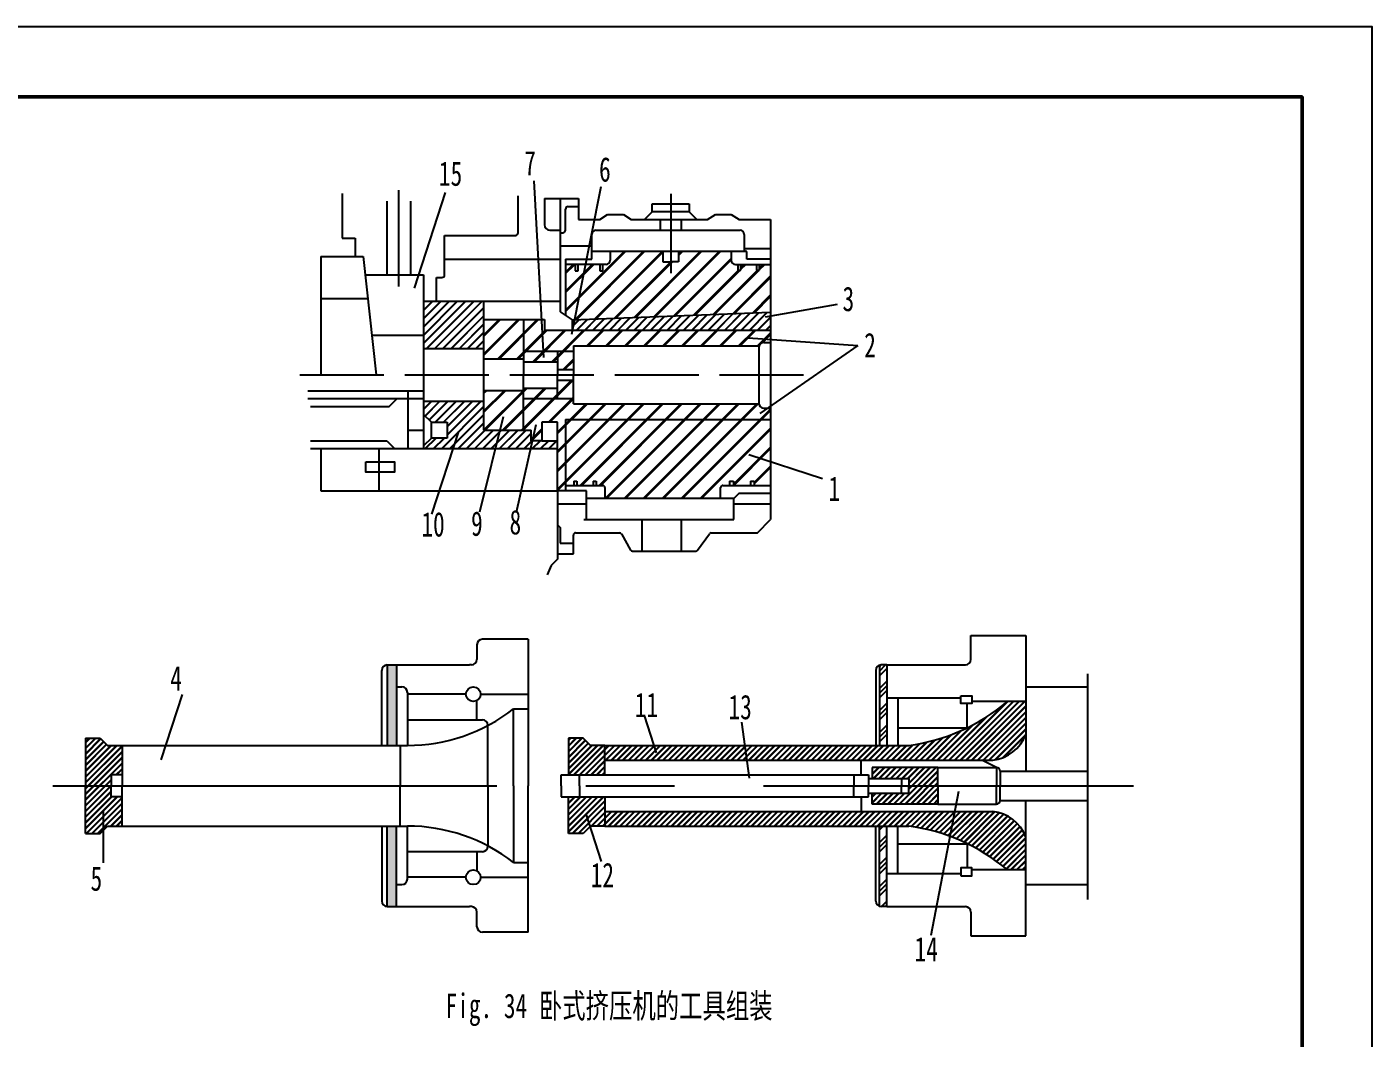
# Model space of a CAD drawing. Header units: millimetres. Extents: x 0 to 1320, y -350 to 297.
# Drawn here: x 1127.7 to 1320, y -197.4 to -53 of the extents above; entities that cross this region are included whole.
import ezdxf

# ---------------------------------------------------------------- set-up
doc = ezdxf.new("R2010")
doc.units = ezdxf.units.MM
doc.linetypes.add('ACAD_ISO02W100', pattern=[15, 12, -3])
doc.linetypes.add('CENTERX2', pattern=[101.6, 63.5, -12.7, 12.7, -12.7])
doc.layers.add('f34', color=255, linetype='Continuous')
doc.styles.add('Annotative', font='simfang.ttf', dxfattribs={"width": 0.7})
doc.styles.add('fig', font='simfang.ttf', dxfattribs={"width": 0.7, "height": 3.5})
pattern_1 = [(45, (1091.2878, -170.54136), (-0.4089252, 0.4089252), []), (45, (1091.36193, -170.54136), (-0.4089252, 0.4089252), [])]
pattern_2 = [(45, (1099.9605, -152.0422), (-0.5882645, 0.5882645), []), (45, (1100.0031, -152.0422), (-0.5882645, 0.5882645), [])]

msp = doc.modelspace()

# ---------------------------------------------------------------- hatches: boundary and pattern name
h = msp.add_hatch()
h.set_pattern_fill('JIS_RC_18', color=0, scale=0.106658)
h.set_pattern_definition([(45, (1099.9605, -152.0422), (-1.357534, 1.357534), []), (45, (1100.0671, -152.0422), (-1.357534, 1.357534), []), (45, (1100.1738, -152.0422), (-1.357534, 1.357534), [])])
h.paths.add_polyline_path([(1234.019, -86.921), (1232.43, -86.921), (1232.43, -87.727), (1232.003, -87.727), (1232.003, -86.921), (1229.763, -86.921), (1229.763, -87.727), (1229.337, -87.727), (1229.337, -86.921), (1228.977, -86.921, -0.4142136), (1228.38, -86.324), (1228.38, -85.041), (1220.863, -85.041), (1220.863, -86.545), (1219.735, -86.545), (1218.607, -86.545), (1218.607, -85.041), (1211.089, -85.041), (1211.089, -86.324, -0.4142136), (1210.493, -86.921), (1210.031, -86.921), (1210.031, -87.834), (1209.605, -87.834), (1209.605, -86.921), (1206.512, -86.921), (1206.512, -87.834), (1206.085, -87.834), (1206.085, -86.921), (1204.699, -86.921), (1204.699, -94.208), (1205.639, -94.859), (1234.019, -93.737)])
h.paths.add_polyline_path([(1234.019, -96.318), (1201.692, -96.318), (1201.692, -94.814), (1198.685, -94.814), (1198.685, -99.325), (1205.827, -99.325), (1205.827, -98.573), (1232.365, -98.573, -0.3186317), (1233.07, -98.073), (1234.019, -98.073)])
h.paths.add_polyline_path([(1198.685, -94.814), (1193.047, -94.814), (1193.047, -100.453), (1198.685, -100.453)])
h.paths.add_polyline_path([(1205.827, -99.325), (1203.572, -99.325), (1203.572, -101.956), (1205.827, -101.956)])
h.paths.add_polyline_path([(1203.572, -99.325), (1198.685, -99.325), (1198.685, -100.453), (1198.685, -100.828), (1203.572, -100.828)])
h.paths.add_polyline_path([(1203.572, -104.587), (1198.685, -104.587), (1198.685, -106.091), (1203.572, -106.091)])
h.paths.add_polyline_path([(1205.827, -103.46), (1203.572, -103.46), (1203.572, -106.091), (1205.827, -106.091)])
h.paths.add_polyline_path([(1198.685, -104.963), (1193.047, -104.963), (1193.047, -110.602), (1198.685, -110.602)])
h.paths.add_polyline_path([(1234.019, -107.459), (1233.07, -107.459, -0.363825), (1232.334, -106.843), (1205.827, -106.843), (1205.827, -106.091), (1203.572, -106.091), (1198.685, -106.091), (1198.685, -110.602), (1199.813, -110.602), (1199.813, -112.105), (1201.316, -112.105), (1201.316, -109.474), (1203.572, -109.474), (1203.572, -119.247), (1204.699, -119.247), (1204.699, -109.098), (1234.019, -109.098)])
h.paths.add_polyline_path([(1234.019, -109.098), (1204.699, -109.098), (1204.699, -118.495), (1205.872, -118.495), (1205.872, -117.912), (1206.298, -117.912), (1206.298, -118.495), (1208.645, -118.495), (1208.645, -117.912), (1209.072, -117.912), (1209.072, -118.495), (1210.018, -118.495, -0.4142136), (1210.338, -118.815), (1210.338, -120.375), (1226.877, -120.375), (1226.877, -118.815, -0.4142136), (1227.197, -118.495), (1228.163, -118.495), (1228.163, -117.912), (1228.697, -117.912), (1228.697, -118.495), (1231.15, -118.495), (1231.15, -117.912), (1231.683, -117.912), (1231.683, -118.495), (1234.019, -118.495)])
h = msp.add_hatch()
h.set_pattern_fill('JIS_LC_8', color=0, scale=0.106658)
h.set_pattern_definition(pattern_2)
h.paths.add_polyline_path([(1193.047, -92.183), (1184.401, -92.183), (1184.401, -98.949), (1193.047, -98.949)])
h.paths.add_polyline_path([(1187.784, -111.729), (1185.529, -111.729), (1184.401, -112.857), (1184.401, -113.233), (1203.572, -113.233), (1203.572, -112.105), (1201.316, -112.105), (1199.813, -112.105), (1199.813, -110.602), (1198.685, -110.602), (1193.047, -110.602), (1193.047, -106.467), (1184.401, -106.467), (1184.401, -108.346), (1185.529, -109.474), (1187.784, -109.474)])
h = msp.add_hatch()
h.set_pattern_fill('JIS_LC_8', color=0, scale=0.106658)
h.set_pattern_definition(pattern_2)
h.paths.add_polyline_path([(1205.639, -94.859), (1205.639, -96.318), (1234.019, -96.318), (1234.019, -93.737)])
h = msp.add_hatch(color=0)
h.dxf.hatch_style = 1
h.paths.add_polyline_path([(1180.528, -144.14), (1179.221, -144.14), (1179.221, -155.647), (1180.528, -155.647)])
h.paths.add_polyline_path([(1179.221, -178.661), (1180.528, -178.661), (1180.528, -167.154), (1179.221, -167.154)])
h = msp.add_hatch()
h.set_pattern_fill('GOST_GROUND', color=0, scale=0.222279)
h.set_pattern_definition([(45, (1001.8132, -175.2194), (3.143497, 0), [4.445576]), (45, (1002.48, -175.2194), (3.143497, 0), [4.445576]), (45, (1003.1468, -175.2194), (3.143497, 0), [4.445576])])
h.paths.add_polyline_path([(1249.57, -155.647), (1250.616, -155.647), (1250.616, -144.14), (1249.832, -144.14, 0.0851642), (1249.57, -144.185)])
h.paths.add_polyline_path([(1250.616, -167.154), (1249.57, -167.154), (1249.57, -178.616, 0.0851642), (1249.832, -178.661), (1250.616, -178.661)])
h = msp.add_hatch()
h.set_pattern_fill('JIS_LC_8A', color=256, scale=0.074142)
h.set_pattern_definition(pattern_1)
h.paths.add_polyline_path([(1141.3, -155.647), (1139.208, -155.647), (1138.162, -154.601), (1136.07, -154.601), (1136.07, -161.4), (1136.07, -168.2), (1138.162, -168.2), (1139.208, -167.154), (1141.3, -167.154), (1141.3, -162.97), (1139.731, -162.97), (1139.731, -161.4), (1139.731, -159.831), (1141.3, -159.831)])
h.paths.add_polyline_path([(1210.342, -155.647), (1208.25, -155.647), (1207.204, -154.601), (1205.111, -154.601), (1205.111, -159.831), (1210.342, -159.831)])
h.paths.add_polyline_path([(1210.342, -162.97), (1205.111, -162.97), (1205.111, -168.2), (1207.204, -168.2), (1208.25, -167.154), (1210.342, -167.154)])
h.paths.add_polyline_path([(1270.492, -154.078), (1270.492, -149.37), (1267.877, -149.37, -0.1427452), (1253.755, -155.647), (1210.342, -155.647), (1210.342, -157.739), (1265.785, -157.739, 0.282357)])
h.paths.add_polyline_path([(1265.785, -165.062), (1210.342, -165.062), (1210.342, -167.154), (1253.755, -167.154, -0.1427452), (1267.877, -173.43), (1270.492, -173.43), (1270.492, -168.723, 0.282357)])
h = msp.add_hatch()
h.set_pattern_fill('JIS_LC_8A', color=256, scale=0.074142)
h.set_pattern_definition(pattern_1)
h.paths.add_polyline_path([(1257.939, -161.4), (1257.939, -158.785), (1248.524, -158.785), (1248.524, -160.354), (1253.755, -160.354), (1253.755, -161.4), (1253.755, -162.447), (1248.524, -162.447), (1248.524, -164.016), (1257.939, -164.016)])

# ---------------------------------------------------------------- linework, layer by layer
for p, q in [((1172.749, -76.772), (1172.749, -83.162)), ((1179.139, -77.899), (1179.139, -88.424)), ((1182.522, -77.899), (1182.522, -88.424)), ((1197.933, -82.41), (1197.933, -77.147)), ((1201.692, -77.523), (1203.948, -77.523)), ((1201.692, -77.523), (1201.692, -81.282)), ((1203.948, -77.523), (1203.948, -93.687)), ((1203.948, -77.523), (1206.579, -77.523)), ((1205.097, -78.651), (1206.579, -78.651)), ((1206.579, -77.523), (1206.579, -80.53)), ((1217.104, -78.275), (1222.366, -78.275)), ((1217.104, -79.403), (1217.104, -78.275)), ((1222.366, -78.275), (1222.366, -79.403)), ((1204.699, -82.012), (1204.699, -79.049)), ((1206.579, -80.53), (1209.586, -80.53)), ((1209.586, -80.53), (1210.714, -79.779)), ((1210.714, -79.779), (1212.969, -79.779)), ((1212.969, -79.779), (1214.097, -80.53)), ((1214.097, -80.53), (1224.997, -80.53)), ((1217.104, -79.403), (1215.976, -80.53)), ((1222.366, -79.403), (1217.104, -79.403)), ((1218.231, -80.53), (1218.231, -82.034)), ((1221.238, -80.53), (1221.238, -82.034)), ((1222.366, -79.403), (1223.494, -80.53)), ((1224.997, -80.53), (1226.125, -79.779)), ((1226.125, -79.779), (1228.38, -79.779)), ((1228.38, -79.779), (1229.508, -80.53)), ((1229.508, -80.53), (1234.019, -80.53)), ((1234.019, -80.53), (1234.019, -123.382)), ((1202.444, -82.034), (1203.948, -82.034)), ((1203.948, -82.41), (1204.301, -82.41)), ((1208.458, -85.041), (1208.458, -82.631)), ((1209.055, -82.034), (1229.663, -82.034)), ((1230.26, -82.631), (1230.26, -85.041)), ((1172.749, -83.162), (1174.628, -83.162)), ((1174.628, -83.162), (1174.628, -85.793)), ((1187.408, -88.424), (1187.408, -82.786)), ((1187.408, -82.786), (1197.557, -82.786)), ((1203.948, -84.289), (1208.458, -84.289)), ((1169.742, -85.793), (1175.756, -85.793)), ((1169.742, -85.793), (1169.742, -102.708)), ((1175.756, -85.793), (1177.635, -102.708)), ((1187.408, -86.169), (1203.948, -86.169)), ((1204.699, -86.169), (1208.458, -86.169)), ((1204.699, -86.169), (1204.699, -94.208)), ((1208.458, -85.041), (1230.437, -85.041)), ((1208.458, -86.169), (1208.458, -85.041)), ((1211.089, -85.041), (1211.089, -86.324)), ((1218.607, -85.041), (1218.607, -86.545)), ((1220.863, -85.041), (1220.863, -86.545)), ((1228.38, -85.041), (1228.38, -86.324)), ((1230.26, -84.665), (1234.019, -84.665)), ((1230.636, -86.169), (1230.636, -85.24)), ((1234.019, -86.169), (1230.636, -86.169)), ((1176.048, -88.424), (1184.401, -88.424)), ((1184.401, -88.424), (1184.401, -113.233)), ((1210.493, -86.921), (1204.699, -86.921)), ((1206.085, -86.921), (1206.085, -87.834)), ((1206.085, -87.834), (1206.512, -87.834)), ((1206.512, -87.834), (1206.512, -86.921)), ((1209.605, -86.921), (1209.605, -87.834)), ((1209.605, -87.834), (1210.031, -87.834)), ((1210.031, -87.834), (1210.031, -86.921)), ((1218.607, -86.545), (1219.735, -86.545)), ((1220.863, -86.545), (1219.735, -86.545)), ((1228.977, -86.921), (1234.019, -86.921)), ((1229.337, -86.921), (1229.337, -87.727)), ((1229.337, -87.727), (1229.763, -87.727)), ((1229.763, -87.727), (1229.763, -86.921)), ((1232.003, -86.921), (1232.003, -87.727)), ((1232.003, -87.727), (1232.43, -87.727)), ((1232.43, -87.727), (1232.43, -86.921)), ((1186.281, -92.183), (1186.281, -88.8)), ((1186.281, -88.8), (1187.033, -88.8)), ((1169.742, -91.807), (1176.424, -91.807)), ((1184.401, -92.183), (1203.948, -92.183)), ((1193.047, -110.602), (1193.047, -92.183)), ((1203.948, -93.687), (1205.639, -94.859)), ((1205.639, -94.859), (1234.019, -93.737)), ((1193.047, -94.814), (1198.685, -94.814)), ((1198.685, -94.814), (1198.685, -102.708)), ((1198.685, -94.814), (1201.692, -94.814)), ((1201.692, -94.814), (1201.692, -96.318)), ((1205.639, -94.859), (1205.639, -96.318)), ((1184.401, -97.07), (1177.009, -97.07)), ((1201.692, -96.318), (1234.019, -96.318)), ((1184.401, -98.949), (1193.047, -98.949)), ((1198.685, -99.325), (1205.827, -99.325)), ((1203.572, -99.325), (1203.572, -102.708)), ((1205.827, -98.573), (1232.365, -98.573)), ((1205.827, -98.573), (1205.827, -102.708)), ((1232.323, -98.82), (1232.323, -106.713)), ((1233.07, -98.073), (1234.019, -98.073)), ((1198.685, -100.453), (1193.047, -100.453)), ((1198.685, -100.828), (1203.572, -100.828)), ((1198.685, -110.602), (1198.685, -102.708)), ((1203.572, -101.956), (1205.827, -101.956)), ((1203.572, -106.091), (1203.572, -102.708)), ((1203.572, -103.46), (1205.827, -103.46)), ((1205.827, -106.843), (1205.827, -102.708)), ((1167.862, -104.963), (1184.401, -104.963)), ((1182.146, -104.963), (1182.146, -113.233)), ((1198.685, -104.963), (1193.047, -104.963)), ((1198.685, -104.587), (1203.572, -104.587)), ((1167.862, -106.091), (1184.401, -106.091)), ((1168.238, -107.219), (1179.515, -107.219)), ((1179.515, -107.219), (1180.642, -106.091)), ((1184.401, -106.467), (1193.047, -106.467)), ((1198.685, -106.091), (1205.827, -106.091)), ((1205.827, -106.843), (1232.334, -106.843)), ((1233.07, -107.459), (1234.019, -107.459)), ((1185.529, -109.474), (1184.401, -108.346)), ((1185.529, -109.474), (1187.784, -109.474)), ((1185.529, -111.729), (1185.529, -109.474)), ((1187.784, -109.474), (1187.784, -111.729)), ((1203.572, -109.474), (1201.316, -109.474)), ((1201.316, -109.474), (1201.316, -112.105)), ((1203.572, -119.247), (1203.572, -109.474)), ((1204.699, -109.098), (1234.019, -109.098)), ((1204.699, -109.098), (1204.699, -119.247)), ((1182.146, -110.602), (1184.401, -110.602)), ((1193.047, -110.602), (1198.685, -110.602)), ((1198.685, -110.602), (1199.813, -110.602)), ((1199.813, -112.105), (1199.813, -110.602)), ((1168.238, -112.105), (1179.139, -112.105)), ((1168.238, -113.233), (1203.572, -113.233)), ((1169.742, -113.233), (1169.742, -119.247)), ((1178.011, -113.233), (1178.011, -119.247)), ((1179.139, -112.105), (1180.267, -113.233)), ((1185.529, -111.729), (1184.401, -112.857)), ((1187.784, -111.729), (1185.529, -111.729)), ((1201.316, -112.105), (1199.813, -112.105)), ((1201.316, -112.105), (1203.572, -112.105)), ((1204.699, -118.495), (1210.018, -118.495)), ((1205.872, -117.912), (1205.872, -118.495)), ((1205.872, -117.912), (1206.298, -117.912)), ((1206.298, -117.912), (1206.298, -118.495)), ((1208.645, -117.912), (1208.645, -118.495)), ((1208.645, -117.912), (1209.072, -117.912)), ((1209.072, -117.912), (1209.072, -118.495)), ((1210.338, -118.815), (1210.338, -120.375)), ((1226.877, -120.375), (1226.877, -118.815)), ((1227.197, -118.495), (1234.019, -118.495)), ((1228.163, -117.912), (1228.697, -117.912)), ((1228.163, -117.912), (1228.163, -118.495)), ((1228.697, -117.912), (1228.697, -118.495)), ((1231.15, -117.912), (1231.683, -117.912)), ((1231.15, -117.912), (1231.15, -118.495)), ((1231.683, -117.912), (1231.683, -118.495)), ((1169.742, -119.247), (1203.572, -119.247)), ((1203.572, -119.247), (1203.572, -129.02)), ((1207.706, -119.247), (1203.572, -119.247)), ((1203.572, -121.126), (1207.706, -121.126)), ((1207.706, -120.375), (1207.706, -119.247)), ((1228.756, -120.375), (1207.706, -120.375)), ((1207.706, -123.382), (1207.706, -120.375)), ((1229.508, -119.623), (1228.756, -120.375)), ((1228.756, -123.382), (1228.756, -120.375)), ((1228.756, -121.126), (1234.019, -121.126)), ((1229.508, -119.623), (1234.019, -119.623)), ((1203.572, -124.133), (1203.948, -124.509)), ((1203.948, -124.509), (1203.948, -126.765)), ((1207.331, -123.382), (1228.756, -123.382)), ((1215.6, -123.382), (1215.6, -127.892)), ((1221.238, -123.382), (1221.238, -127.892)), ((1232.139, -125.261), (1234.019, -123.382)), ((1203.948, -126.765), (1205.827, -126.765)), ((1205.827, -128.268), (1205.827, -125.581)), ((1206.147, -125.261), (1212.407, -125.261)), ((1212.685, -125.422), (1214.004, -127.731)), ((1223.589, -127.758), (1225.277, -125.395)), ((1225.538, -125.261), (1232.139, -125.261)), ((1203.572, -128.268), (1205.827, -128.268)), ((1214.282, -127.892), (1223.329, -127.892)), ((1202.632, -129.96), (1202.068, -131.275)), ((1203.572, -129.02), (1202.632, -129.96)), ((1262.646, -143.355), (1262.646, -139.956)), ((1262.646, -139.956), (1270.492, -139.956)), ((1270.492, -139.956), (1270.492, -159.308)), ((1192.035, -141.263), (1192.035, -143.355)), ((1199.358, -140.479), (1192.82, -140.479)), ((1199.358, -140.479), (1199.358, -161.4)), ((1179.221, -144.14), (1190.989, -144.14)), ((1179.221, -144.14), (1179.221, -155.647)), ((1180.528, -144.14), (1180.528, -155.647)), ((1191.251, -144.14), (1190.989, -144.14)), ((1249.57, -144.14), (1249.57, -155.647)), ((1250.616, -144.14), (1249.832, -144.14)), ((1250.616, -144.14), (1261.6, -144.14)), ((1250.616, -144.14), (1250.616, -155.647)), ((1261.6, -144.14), (1261.862, -144.14)), ((1178.436, -155.647), (1178.436, -144.925)), ((1249.047, -144.925), (1249.047, -155.647)), ((1180.528, -147.278), (1181.313, -147.278)), ((1182.097, -148.063), (1182.097, -148.324)), ((1270.492, -147.278), (1279.384, -147.278)), ((1190.466, -148.324), (1182.097, -148.324)), ((1182.097, -148.324), (1182.097, -155.647)), ((1192.035, -151.986), (1192.035, -149.23)), ((1192.558, -148.324), (1199.358, -148.324)), ((1250.616, -148.847), (1261.213, -148.847)), ((1252.186, -148.847), (1252.186, -155.647)), ((1262.123, -153.117), (1262.123, -149.657)), ((1270.492, -149.37), (1262.768, -149.37)), ((1197.266, -161.4), (1197.266, -150.416)), ((1197.266, -150.416), (1199.358, -150.416)), ((1182.097, -151.986), (1192.82, -151.986)), ((1193.604, -161.4), (1193.604, -152.77)), ((1252.186, -153.117), (1262.123, -153.117)), ((1136.07, -154.601), (1136.07, -161.4)), ((1136.07, -154.601), (1138.162, -154.601)), ((1138.162, -154.601), (1139.208, -155.647)), ((1139.208, -155.647), (1182.097, -155.647)), ((1141.3, -155.647), (1141.3, -161.4)), ((1181.051, -155.647), (1181.051, -161.4)), ((1205.111, -154.601), (1205.111, -159.831)), ((1207.204, -154.601), (1205.111, -154.601)), ((1208.25, -155.647), (1207.204, -154.601)), ((1210.342, -155.647), (1208.25, -155.647)), ((1210.342, -159.831), (1210.342, -155.647)), ((1210.342, -155.647), (1253.755, -155.647)), ((1210.342, -157.739), (1265.785, -157.739)), ((1246.955, -159.831), (1246.955, -157.739)), ((1257.939, -158.785), (1248.524, -158.785)), ((1248.524, -158.785), (1248.524, -160.354)), ((1257.939, -161.4), (1257.939, -158.785)), ((1257.939, -158.785), (1266.308, -158.785)), ((1266.308, -158.785), (1264.216, -157.739)), ((1266.308, -158.785), (1266.308, -161.4)), ((1266.831, -159.308), (1279.384, -159.308)), ((1266.831, -159.308), (1266.831, -161.4)), ((1136.07, -168.2), (1136.07, -161.4)), ((1141.3, -159.831), (1139.731, -159.831)), ((1139.731, -159.831), (1139.731, -161.4)), ((1139.731, -162.97), (1139.731, -161.4)), ((1141.3, -167.154), (1141.3, -161.4)), ((1181.051, -167.154), (1181.051, -161.4)), ((1193.604, -161.4), (1193.604, -170.031)), ((1197.266, -161.4), (1197.266, -172.384)), ((1199.358, -182.322), (1199.358, -161.4)), ((1204.065, -161.4), (1204.065, -159.831)), ((1204.065, -159.831), (1245.909, -159.831)), ((1204.065, -161.4), (1204.065, -162.97)), ((1206.681, -161.4), (1206.681, -159.831)), ((1206.681, -161.4), (1206.681, -162.97)), ((1245.909, -159.831), (1245.909, -161.4)), ((1245.909, -159.831), (1248.001, -159.831)), ((1245.909, -162.97), (1245.909, -161.4)), ((1248.001, -159.831), (1248.001, -161.4)), ((1248.001, -160.354), (1253.755, -160.354)), ((1248.001, -162.97), (1248.001, -161.4)), ((1252.709, -160.354), (1252.709, -161.4)), ((1252.709, -162.447), (1252.709, -161.4)), ((1253.755, -160.354), (1253.755, -161.4)), ((1253.755, -162.447), (1253.755, -161.4)), ((1257.939, -161.4), (1257.939, -164.016)), ((1266.308, -164.016), (1266.308, -161.4)), ((1266.831, -163.493), (1266.831, -161.4)), ((1141.3, -162.97), (1139.731, -162.97)), ((1204.065, -162.97), (1245.909, -162.97)), ((1205.111, -168.2), (1205.111, -162.97)), ((1210.342, -162.97), (1210.342, -167.154)), ((1245.909, -162.97), (1248.001, -162.97)), ((1246.955, -162.97), (1246.955, -165.062)), ((1248.001, -162.447), (1253.755, -162.447)), ((1248.524, -164.016), (1248.524, -162.447)), ((1210.342, -165.062), (1265.785, -165.062)), ((1257.939, -164.016), (1248.524, -164.016)), ((1257.939, -164.016), (1266.308, -164.016)), ((1266.831, -163.493), (1279.384, -163.493)), ((1270.492, -182.845), (1270.492, -163.493)), ((1138.162, -168.2), (1139.208, -167.154)), ((1139.208, -167.154), (1182.097, -167.154)), ((1178.436, -167.154), (1178.436, -177.876)), ((1179.221, -178.661), (1179.221, -167.154)), ((1180.528, -178.661), (1180.528, -167.154)), ((1182.097, -174.477), (1182.097, -167.154)), ((1208.25, -167.154), (1207.204, -168.2)), ((1210.342, -167.154), (1208.25, -167.154)), ((1210.342, -167.154), (1253.755, -167.154)), ((1249.047, -177.876), (1249.047, -167.154)), ((1249.57, -178.661), (1249.57, -167.154)), ((1250.616, -178.661), (1250.616, -167.154)), ((1252.186, -173.953), (1252.186, -167.154)), ((1136.07, -168.2), (1138.162, -168.2)), ((1207.204, -168.2), (1205.111, -168.2)), ((1182.097, -170.815), (1192.82, -170.815)), ((1192.035, -170.815), (1192.035, -173.571)), ((1252.186, -169.684), (1262.123, -169.684)), ((1262.123, -169.684), (1262.106, -173.143)), ((1197.266, -172.384), (1199.358, -172.384)), ((1190.466, -174.477), (1182.097, -174.477)), ((1182.097, -174.738), (1182.097, -174.477)), ((1192.558, -174.477), (1199.358, -174.477)), ((1250.616, -173.953), (1261.213, -173.953)), ((1270.492, -173.43), (1262.768, -173.43)), ((1180.528, -175.523), (1181.313, -175.523)), ((1270.492, -175.523), (1279.384, -175.523)), ((1179.221, -178.661), (1190.989, -178.661)), ((1191.251, -178.661), (1190.989, -178.661)), ((1250.616, -178.661), (1249.832, -178.661)), ((1250.616, -178.661), (1261.6, -178.661)), ((1261.6, -178.661), (1261.862, -178.661)), ((1192.035, -181.538), (1192.035, -179.445)), ((1262.646, -179.445), (1262.646, -182.845)), ((1199.358, -182.322), (1192.82, -182.322)), ((1262.646, -182.845), (1270.492, -182.845))]:
    msp.add_line(p, q)
at = {"linetype": 'CENTERX2'}
for p, q in [((1180.83, -76.315), (1180.83, -90.074)), ((1279.384, -177.665), (1279.384, -145.434)), ((1131.402, -161.4), (1285.885, -161.4))]:
    msp.add_line(p, q, dxfattribs=at)
at = {"linetype": 'ACAD_ISO02W100'}
for p, q in [((1219.735, -76.848), (1219.735, -88.154)), ((1166.735, -102.708), (1239.469, -102.708))]:
    msp.add_line(p, q, dxfattribs=at)
at = {"color": 1}
msp.add_lwpolyline([(900, -350), (1320, -350), (1320, -53), (900, -53), (900, -350)], dxfattribs=at)
at = {"lineweight": 50}
msp.add_lwpolyline([(910, -340), (1310, -340), (1310, -63), (910, -63), (910, -340)], dxfattribs=at)
for points in [[(1176.132, -115.112), (1180.267, -115.112), (1180.267, -116.616), (1176.132, -116.616)], [(1261.213, -148.546), (1262.768, -148.546), (1262.768, -149.657), (1261.213, -149.657)], [(1261.213, -174.255), (1262.768, -174.255), (1262.768, -173.143), (1261.213, -173.143)]]:
    msp.add_lwpolyline(points, close=True)
for centre in [(1191.512, -148.324), (1191.512, -174.477)]:
    msp.add_circle(centre, 1.046)
for centre, radius, start, end in [((1205.097, -79.049), 0.398, 90, 180), ((1197.557, -82.41), 0.376, 270, 0), ((1202.444, -81.282), 0.752, 180, 270), ((1204.301, -82.012), 0.398, 270, 0), ((1209.055, -82.631), 0.597, 90, 180), ((1229.663, -82.631), 0.597, 0, 90), ((1210.493, -86.324), 0.597, 270, 0), ((1228.977, -86.324), 0.597, 180, 270), ((1230.437, -85.24), 0.199, 0, 90), ((1187.033, -88.424), 0.376, 270, 0), ((1233.07, -98.82), 0.747, 90, 180), ((1233.07, -106.713), 0.747, 180, 270), ((1210.018, -118.815), 0.32, 0, 90), ((1227.197, -118.815), 0.32, 90, 180), ((1206.147, -125.581), 0.32, 90, 180), ((1212.407, -125.581), 0.32, 29.74488, 90), ((1225.538, -125.581), 0.32, 90, 144.46232), ((1214.282, -127.572), 0.32, 209.74488, 270), ((1223.329, -127.572), 0.32, 270, 324.46232), ((1192.82, -141.263), 0.785, 90, 180), ((1179.221, -144.925), 0.785, 90, 180), ((1191.251, -143.355), 0.785, 270, 0), ((1249.832, -144.925), 0.785, 90, 180), ((1261.862, -143.355), 0.785, 270, 0), ((1181.313, -148.063), 0.785, 0, 90), ((1250.047, -128.279), 27.618, 277.71486, 310.21012), ((1182.097, -131.038), 24.609, 270, 308.05121), ((1192.82, -152.77), 0.785, 0, 90), ((1265.155, -152.073), 5.701, 276.34019, 339.40978), ((1266.308, -159.308), 0.523, 0, 90), ((1265.155, -170.728), 5.701, 20.59022, 83.65981), ((1266.308, -163.493), 0.523, 270, 0), ((1182.097, -191.763), 24.609, 51.94879, 90), ((1250.047, -194.521), 27.618, 49.78988, 82.28514), ((1192.82, -170.031), 0.785, 270, 0), ((1181.313, -174.738), 0.785, 270, 0), ((1179.221, -177.876), 0.785, 180, 270), ((1191.251, -179.445), 0.785, 0, 90), ((1249.832, -177.876), 0.785, 180, 270), ((1261.862, -179.445), 0.785, 0, 90), ((1192.82, -181.538), 0.785, 180, 270)]:
    msp.add_arc(centre, radius, start, end)
at = {"layer": 'f34'}
for p, q in [((1183.1, -90.3), (1187.538, -76.642)), ((1201.6, -100.2), (1200.2, -75)), ((1205.6, -96.9), (1209.8, -75.8)), ((1233.3, -94.4), (1243.6, -92.6)), ((1230.8, -97.4), (1246.5, -98.5)), ((1246.5, -98.5), (1232.5, -108.2)), ((1195.8, -108.7), (1192.4, -122.3)), ((1189.4, -110.8), (1185.56, -122.619)), ((1197.7, -122.3), (1200.5, -109.8)), ((1230.9, -114.1), (1241.455, -117.53)), ((1146.9, -157.7), (1149.941, -148.341)), ((1217.7, -156.7), (1216.018, -151.524)), ((1231, -160.3), (1229.9, -152.3)), ((1260.9, -162.2), (1256.9, -182.8)), ((1138.6, -164.9), (1138.6, -172.4)), ((1207.6, -165.4), (1209.82, -172.231))]:
    msp.add_line(p, q, dxfattribs=at)

# ---------------------------------------------------------------- texts
at = {"insert": (1187.556, -191.088), "char_height": 3.5, "attachment_point": 1, "style": 'Annotative'}
msp.add_mtext('Fig. 34 卧式挤压机的工具组装', dxfattribs=at)
at = {"layer": 'f34', "char_height": 3.5, "attachment_point": 1, "style": 'fig'}
for s, insert in [('7', (1198.8, -70.7)), ('15', (1186.6, -72.2)), ('6', (1209.5, -71.6)), ('3', (1244.3, -90.1)), ('2', (1247.4, -96.7)), ('1', (1242.3, -117.2)), ('10', (1184.1, -122.3)), ('9', (1191.2, -122.2)), ('8', (1196.7, -122)), ('4', (1148.2, -144.3)), ('11', (1214.6, -148.1)), ('13', (1228, -148.4)), ('5', (1136.8, -172.9)), ('12', (1208.3, -172.4)), ('14', (1254.6, -183))]:
    msp.add_mtext_dynamic_manual_height_columns(s, width=4.12797, gutter_width=17.5, heights=[0], dxfattribs=dict(at, insert=insert))

doc.saveas('drawing.dxf')
